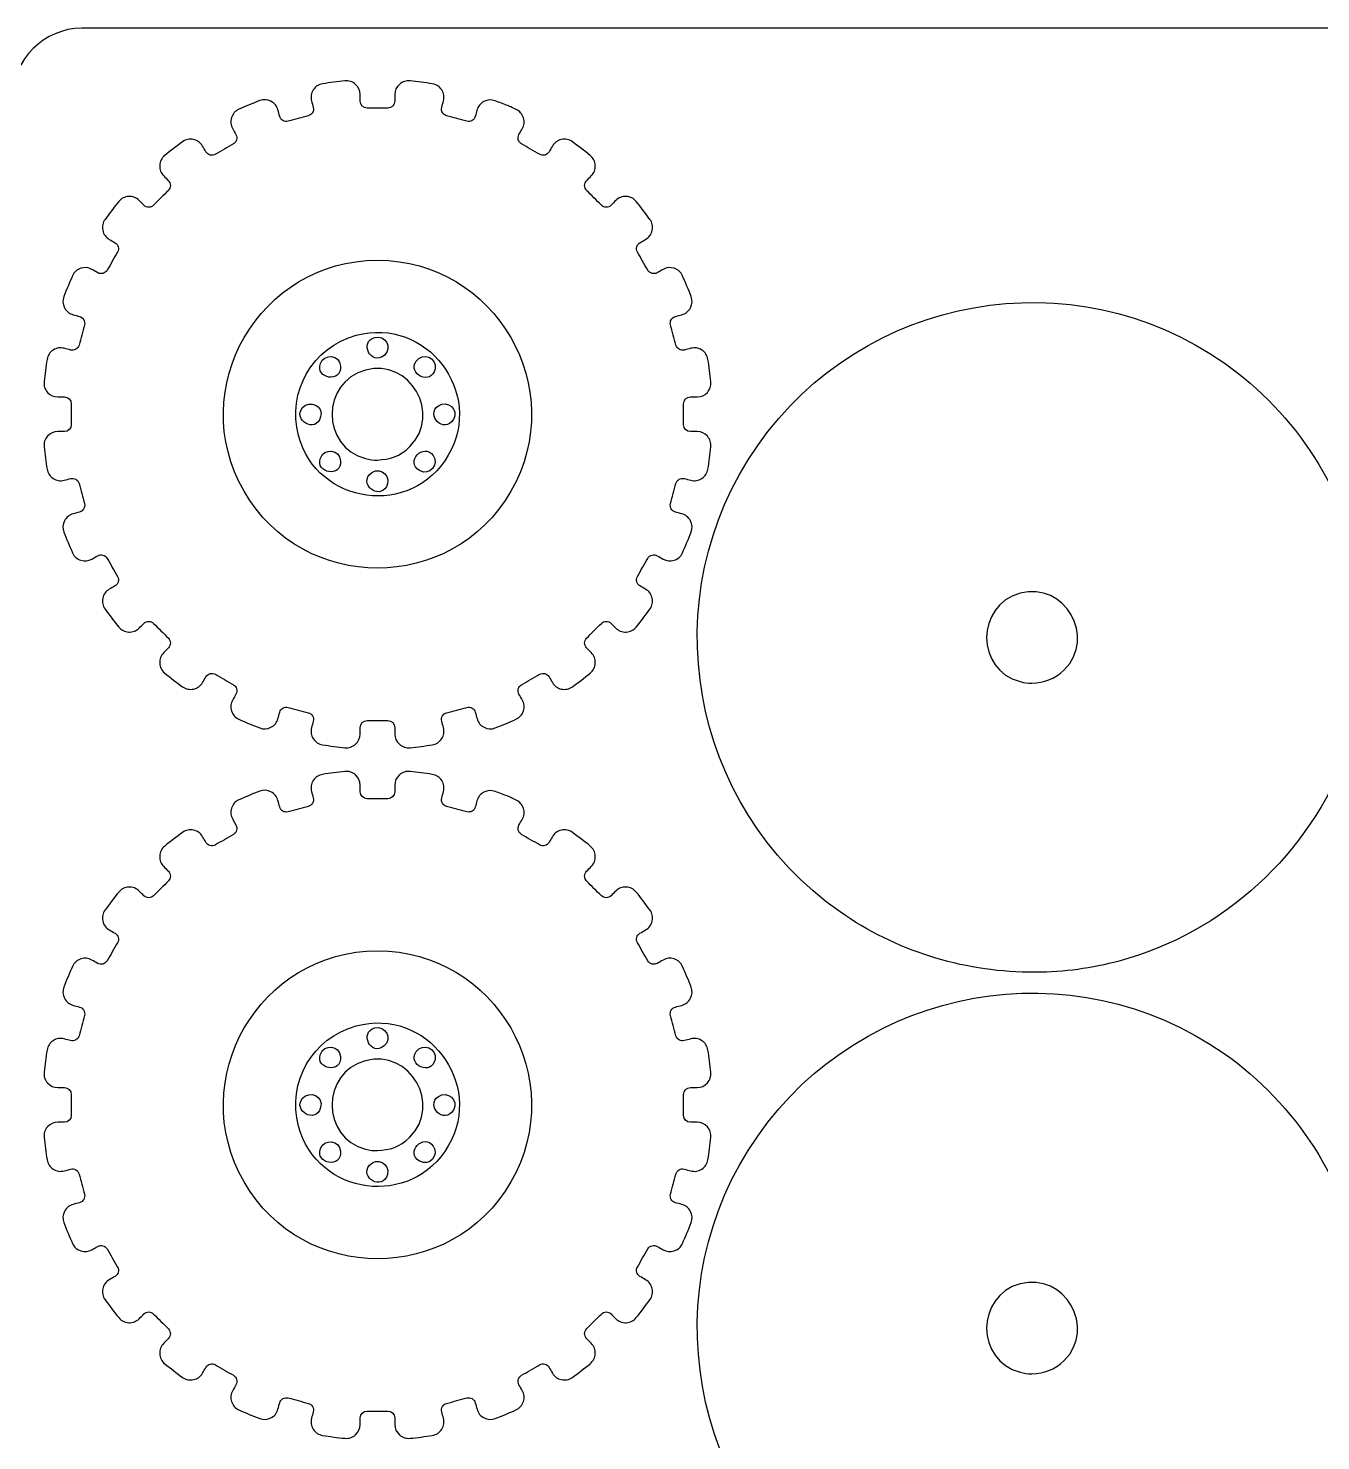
# Model space of a CAD drawing. Extents: x 363 to 933, y 152 to 732.
# Drawn here: x 743.9 to 837.4, y 629.7 to 732 of the extents above; entities that cross this region are included whole.
import ezdxf

# ---------------------------------------------------------------- set-up
doc = ezdxf.new("R2010")
doc.units = 0
doc.layers.get('0').update_dxf_attribs({"linetype": 'CONTINUOUS'})

msp = doc.modelspace()

# ---------------------------------------------------------------- linework, layer by layer
at = {"color": 5}
msp.add_line((927.73304, 732.00749), (747.73314, 732.00749), dxfattribs=at)
at = {"color": 3}
for p, q in [((768.73144, 681.88889), (769.28144, 681.88889)), ((768.73144, 631.88929), (769.28144, 631.88929))]:
    msp.add_line(p, q, dxfattribs=at)
at = {"color": 5}
msp.add_open_spline([(747.73314, 732.00749), (744.98304, 732.00749), (742.73304, 729.75749), (742.73304, 727.00749)], degree=3, dxfattribs=at)
at = {"color": 3}
for points in [[(766.78124, 728.19859), (766.24154, 728.14459), (765.70364, 728.07369), (765.16834, 727.98619)], [(767.55054, 727.94609), (767.33004, 728.14479), (767.07664, 728.22809), (766.78124, 728.19859)], [(771.49654, 728.19849), (771.20114, 728.22799), (770.94764, 728.14469), (770.72714, 727.94589)], [(773.10964, 727.98609), (772.57434, 728.07369), (772.03634, 728.14449), (771.49654, 728.19849)], [(764.49064, 727.54329), (764.32894, 727.29389), (764.28694, 727.03119), (764.36284, 726.74389)], [(765.16834, 727.98619), (764.87484, 727.93819), (764.65234, 727.79289), (764.49064, 727.54329)], [(767.88074, 727.20689), (767.87974, 727.50419), (767.77134, 727.74699), (767.55054, 727.94609)], [(767.88234, 726.72589), (767.88184, 726.88629), (767.88124, 727.04659), (767.88074, 727.20689)], [(770.39704, 727.20639), (770.39654, 727.04629), (770.39604, 726.88609), (770.39554, 726.72589)], [(770.72714, 727.94589), (770.50634, 727.74659), (770.39794, 727.50379), (770.39704, 727.20639)], [(773.78724, 727.54299), (773.62554, 727.79249), (773.40314, 727.93799), (773.10964, 727.98609)], [(773.91494, 726.74369), (773.99084, 727.03089), (773.94894, 727.29369), (773.78724, 727.54299)], [(759.11054, 726.14319), (758.83954, 726.02089), (758.66224, 725.82279), (758.57054, 725.53999)], [(760.61354, 726.76559), (760.10624, 726.57369), (759.60484, 726.36619), (759.11054, 726.14319)], [(761.42184, 726.72099), (761.15754, 726.85589), (760.89114, 726.87059), (760.61354, 726.76559)], [(761.93224, 726.09249), (761.85424, 726.37939), (761.68664, 726.58579), (761.42184, 726.72099)], [(762.05834, 725.62839), (762.01634, 725.78309), (761.97434, 725.93779), (761.93224, 726.09249)], [(764.48574, 726.27869), (764.55594, 726.01299), (764.39714, 725.73899), (764.13174, 725.66789)], [(764.36284, 726.74389), (764.40384, 726.58879), (764.44474, 726.43369), (764.48574, 726.27869)], [(768.38234, 726.22749), (768.10754, 726.22749), (767.88324, 726.45109), (767.88234, 726.72589)], [(769.89554, 726.22749), (769.39114, 726.22749), (768.88674, 726.22749), (768.38234, 726.22749)], [(770.39554, 726.72589), (770.39464, 726.45109), (770.17034, 726.22749), (769.89554, 726.22749)], [(774.14604, 725.66789), (773.88054, 725.73909), (773.72174, 726.01309), (773.79204, 726.27879)], [(773.79204, 726.27879), (773.83304, 726.43369), (773.87394, 726.58869), (773.91494, 726.74369)], [(776.84944, 726.70299), (776.58544, 726.56759), (776.41854, 726.36159), (776.34074, 726.07529)], [(777.65594, 726.74989), (777.37854, 726.85359), (777.11294, 726.83819), (776.84944, 726.70299)], [(778.58214, 726.40369), (778.27344, 726.51909), (777.96464, 726.63439), (777.65594, 726.74989)], [(778.65524, 726.37319), (778.63114, 726.38439), (778.60704, 726.39439), (778.58214, 726.40369)], [(779.17444, 726.13089), (779.00134, 726.21159), (778.82834, 726.29239), (778.65524, 726.37319)], [(779.70504, 725.52689), (779.61584, 725.80819), (779.44194, 726.00619), (779.17444, 726.13089)], [(758.57054, 725.53999), (758.47894, 725.25729), (758.50644, 724.99269), (758.65404, 724.73479)], [(762.67024, 725.27639), (762.40474, 725.20529), (762.13034, 725.36319), (762.05834, 725.62839)], [(764.13174, 725.66789), (763.64454, 725.53739), (763.15734, 725.40689), (762.67024, 725.27639)], [(775.60754, 725.27639), (775.12044, 725.40689), (774.63324, 725.53739), (774.14604, 725.66789)], [(776.21954, 725.62849), (776.14754, 725.36319), (775.87304, 725.20529), (775.60754, 725.27639)], [(776.34074, 726.07529), (776.30034, 725.92629), (776.25994, 725.77739), (776.21954, 725.62849)], [(779.61964, 724.72759), (779.76614, 724.98339), (779.79424, 725.24589), (779.70504, 725.52689)], [(758.65404, 724.73479), (758.73374, 724.59569), (758.81334, 724.45649), (758.89314, 724.31739)], [(758.89314, 724.31739), (759.02984, 724.07889), (758.94734, 723.77309), (758.70934, 723.63569)], [(779.56834, 723.63569), (779.33034, 723.77309), (779.24784, 724.07889), (779.38454, 724.31729)], [(779.38454, 724.31729), (779.46294, 724.45409), (779.54124, 724.59079), (779.61964, 724.72759)], [(755.02694, 723.78559), (754.58644, 723.46899), (754.15594, 723.13849), (753.73614, 722.79499)], [(755.81944, 723.95139), (755.52954, 724.01329), (755.26764, 723.95859), (755.02694, 723.78559)], [(756.47494, 723.47619), (756.32544, 723.73329), (756.11024, 723.88929), (755.81944, 723.95139)], [(756.71684, 723.06069), (756.63614, 723.19919), (756.55554, 723.33769), (756.47494, 723.47619)], [(757.39894, 722.87919), (757.16094, 722.74179), (756.85504, 722.82319), (756.71684, 723.06069)], [(758.70934, 723.63569), (758.27254, 723.38349), (757.83574, 723.13139), (757.39894, 722.87919)], [(780.87854, 722.87919), (780.44184, 723.13139), (780.00504, 723.38349), (779.56834, 723.63569)], [(781.56074, 723.06059), (781.42244, 722.82319), (781.11654, 722.74179), (780.87854, 722.87919)], [(781.80284, 723.47649), (781.72214, 723.33789), (781.64144, 723.19919), (781.56074, 723.06059)], [(782.45844, 723.95159), (782.16764, 723.88959), (781.95234, 723.73349), (781.80284, 723.47649)], [(783.25084, 723.78549), (783.01024, 723.95849), (782.74834, 724.01349), (782.45844, 723.95159)], [(784.54154, 722.79499), (784.12184, 723.13849), (783.69134, 723.46889), (783.25084, 723.78549)], [(753.37074, 722.07249), (753.35554, 721.77649), (753.45114, 721.52669), (753.65994, 721.31639)], [(753.73614, 722.79499), (753.50604, 722.60669), (753.38614, 722.36939), (753.37074, 722.07249)], [(784.90694, 722.07249), (784.89154, 722.36939), (784.77164, 722.60669), (784.54154, 722.79499)], [(784.61774, 721.31639), (784.82654, 721.52669), (784.92214, 721.77649), (784.90694, 722.07249)], [(753.65994, 721.31639), (753.77284, 721.20269), (753.88584, 721.08889), (753.99874, 720.97529)], [(784.27874, 720.97509), (784.39174, 721.08889), (784.50474, 721.20259), (784.61774, 721.31639)], [(753.99774, 720.26929), (753.64114, 719.91259), (753.28444, 719.55589), (752.92784, 719.19919)], [(753.99874, 720.97529), (754.19254, 720.78029), (754.19204, 720.46369), (753.99774, 720.26929)], [(784.27994, 720.26919), (784.08574, 720.46349), (784.08514, 720.78009), (784.27874, 720.97509)], [(785.34994, 719.19919), (784.99334, 719.55589), (784.63664, 719.91259), (784.27994, 720.26919)], [(750.40214, 719.46079), (750.05864, 719.04099), (749.72834, 718.61059), (749.41174, 718.17019)], [(751.12454, 719.82619), (750.82764, 719.81089), (750.59034, 719.69089), (750.40214, 719.46079)], [(751.88084, 719.53689), (751.67054, 719.74579), (751.42064, 719.84139), (751.12454, 719.82619)], [(752.22174, 719.19819), (752.10814, 719.31109), (751.99454, 719.42399), (751.88084, 719.53689)], [(752.92784, 719.19919), (752.73344, 719.00489), (752.41674, 719.00439), (752.22174, 719.19819)], [(786.05604, 719.19819), (785.86104, 719.00439), (785.54434, 719.00489), (785.34994, 719.19919)], [(786.39694, 719.53689), (786.28324, 719.42399), (786.16964, 719.31109), (786.05604, 719.19819)], [(787.15324, 719.82619), (786.85714, 719.84139), (786.60724, 719.74579), (786.39694, 719.53689)], [(787.87564, 719.46079), (787.68744, 719.69089), (787.45014, 719.81089), (787.15324, 719.82619)], [(788.86604, 718.17019), (788.54944, 718.61059), (788.21914, 719.04099), (787.87564, 719.46079)], [(749.41174, 718.17019), (749.23874, 717.92949), (749.18374, 717.66769), (749.24564, 717.37779)], [(789.03214, 717.37779), (789.09404, 717.66769), (789.03904, 717.92949), (788.86604, 718.17019)], [(749.24564, 717.37779), (749.30764, 717.08699), (749.46364, 716.87169), (749.72064, 716.72209)], [(788.55714, 716.72209), (788.81414, 716.87169), (788.97014, 717.08699), (789.03214, 717.37779)], [(749.72064, 716.72209), (749.85924, 716.64139), (749.99794, 716.56079), (750.13654, 716.48009)], [(750.13654, 716.48009), (750.37394, 716.34179), (750.45534, 716.03589), (750.31794, 715.79799)], [(787.95984, 715.79799), (787.82244, 716.03589), (787.90384, 716.34179), (788.14124, 716.48009)], [(788.14124, 716.48009), (788.27984, 716.56079), (788.41854, 716.64139), (788.55714, 716.72209)], [(750.31794, 715.79799), (750.06574, 715.36119), (749.81354, 714.92449), (749.56134, 714.48769)], [(788.71644, 714.48769), (788.46424, 714.92449), (788.21204, 715.36119), (787.95984, 715.79799)], [(796.66834, 701.80449), (804.34314, 712.77039), (819.49754, 715.43949), (830.44584, 707.77699)], [(747.05394, 714.08629), (746.83104, 713.59199), (746.62334, 713.09079), (746.43154, 712.58359)], [(747.65714, 714.62649), (747.37424, 714.53479), (747.17614, 714.35739), (747.05394, 714.08629)], [(748.46254, 714.54279), (748.20464, 714.69059), (747.93984, 714.71809), (747.65714, 714.62649)], [(748.87974, 714.30389), (748.74074, 714.38359), (748.60154, 714.46319), (748.46254, 714.54279)], [(749.56134, 714.48769), (749.42394, 714.24969), (749.11824, 714.16719), (748.87974, 714.30389)], [(789.39804, 714.30389), (789.15954, 714.16719), (788.85384, 714.24969), (788.71644, 714.48769)], [(789.81524, 714.54279), (789.67624, 714.46319), (789.53704, 714.38359), (789.39804, 714.30389)], [(790.62064, 714.62649), (790.33794, 714.71809), (790.07314, 714.69059), (789.81524, 714.54279)], [(791.22384, 714.08629), (791.10154, 714.35739), (790.90354, 714.53479), (790.62064, 714.62649)], [(791.84634, 712.58339), (791.65454, 713.09069), (791.44684, 713.59199), (791.22384, 714.08629)], [(746.43154, 712.58359), (746.32654, 712.30589), (746.34124, 712.03949), (746.47624, 711.77509)], [(746.47624, 711.77509), (746.61144, 711.51019), (746.81784, 711.34259), (747.10494, 711.26469)], [(791.17284, 711.26469), (791.45974, 711.34259), (791.66634, 711.51009), (791.80154, 711.77489)], [(791.80154, 711.77489), (791.93654, 712.03929), (791.95134, 712.30569), (791.84634, 712.58339)], [(747.10494, 711.26469), (747.25944, 711.22279), (747.41394, 711.18079), (747.56854, 711.13889)], [(747.56854, 711.13889), (747.83384, 711.06699), (747.99184, 710.79239), (747.92074, 710.52689)], [(790.35704, 710.52689), (790.28594, 710.79239), (790.44394, 711.06699), (790.70924, 711.13889)], [(790.70924, 711.13889), (790.86384, 711.18079), (791.01834, 711.22279), (791.17284, 711.26469)], [(747.92074, 710.52689), (747.79024, 710.03969), (747.65964, 709.55249), (747.52914, 709.06529)], [(790.74864, 709.06529), (790.61814, 709.55249), (790.48754, 710.03969), (790.35704, 710.52689)], [(745.65394, 708.70639), (745.40444, 708.54469), (745.25894, 708.32219), (745.21104, 708.02879)], [(746.45344, 708.83419), (746.16614, 708.91019), (745.90334, 708.86809), (745.65394, 708.70639)], [(746.91824, 708.71129), (746.76334, 708.75229), (746.60844, 708.79319), (746.45344, 708.83419)], [(747.52914, 709.06529), (747.45804, 708.79979), (747.18394, 708.64099), (746.91824, 708.71129)], [(791.35954, 708.71129), (791.09384, 708.64099), (790.81974, 708.79979), (790.74864, 709.06529)], [(791.82444, 708.83419), (791.66944, 708.79319), (791.51444, 708.75229), (791.35954, 708.71129)], [(792.62394, 708.70639), (792.37454, 708.86809), (792.11174, 708.91009), (791.82444, 708.83419)], [(793.06684, 708.02869), (793.01884, 708.32219), (792.87354, 708.54469), (792.62394, 708.70639)], [(745.21104, 708.02879), (745.12354, 707.49349), (745.05264, 706.95549), (744.99864, 706.41579)], [(793.27924, 706.41579), (793.22524, 706.95549), (793.15434, 707.49339), (793.06684, 708.02869)], [(830.44584, 707.77699), (835.65174, 704.13349), (839.32694, 698.39589), (840.43404, 692.13659)], [(744.99864, 706.41579), (744.96914, 706.12039), (745.05244, 705.86689), (745.25124, 705.64639)], [(745.25124, 705.64639), (745.45054, 705.42559), (745.69334, 705.31719), (745.99074, 705.31629)], [(792.28714, 705.31629), (792.58454, 705.31719), (792.82734, 705.42559), (793.02664, 705.64639)], [(793.02664, 705.64639), (793.22544, 705.86689), (793.30874, 706.12039), (793.27924, 706.41579)], [(745.99074, 705.31629), (746.15084, 705.31579), (746.31104, 705.31529), (746.47124, 705.31479)], [(746.47124, 705.31479), (746.74604, 705.31389), (746.96964, 705.08959), (746.96964, 704.81479)], [(746.96964, 704.81479), (746.96964, 704.31039), (746.96964, 703.80609), (746.96964, 703.30169)], [(791.30824, 704.81469), (791.30824, 705.08939), (791.53164, 705.31369), (791.80634, 705.31469)], [(791.30824, 703.30169), (791.30824, 703.80599), (791.30824, 704.31039), (791.30824, 704.81469)], [(791.80634, 705.31469), (791.96664, 705.31529), (792.12694, 705.31579), (792.28714, 705.31629)], [(745.99034, 702.80009), (745.69294, 702.79909), (745.45024, 702.69059), (745.25114, 702.46979)], [(746.47124, 702.80169), (746.31094, 702.80119), (746.15064, 702.80059), (745.99034, 702.80009)], [(746.96964, 703.30169), (746.96964, 703.02689), (746.74604, 702.80259), (746.47124, 702.80169)], [(791.80664, 702.80169), (791.53184, 702.80259), (791.30824, 703.02689), (791.30824, 703.30169)], [(792.28754, 702.80009), (792.12724, 702.80059), (791.96694, 702.80119), (791.80664, 702.80169)], [(793.02674, 702.46979), (792.82764, 702.69059), (792.58494, 702.79909), (792.28754, 702.80009)], [(745.25114, 702.46979), (745.05234, 702.24939), (744.96914, 701.99599), (744.99864, 701.70059)], [(744.99864, 701.70059), (745.05264, 701.16089), (745.12354, 700.62289), (745.21104, 700.08749)], [(802.64084, 668.02689), (791.67494, 675.70189), (789.00574, 690.85609), (796.66834, 701.80449)], [(793.27924, 701.70059), (793.30874, 701.99599), (793.22554, 702.24939), (793.02674, 702.46979)], [(793.06684, 700.08759), (793.15434, 700.62289), (793.22524, 701.16089), (793.27924, 701.70059)], [(745.21104, 700.08749), (745.25894, 699.79409), (745.40444, 699.57159), (745.65394, 699.40989)], [(792.62394, 699.40979), (792.87344, 699.57159), (793.01894, 699.79409), (793.06684, 700.08759)], [(745.65394, 699.40989), (745.90334, 699.24819), (746.16614, 699.20609), (746.45344, 699.28209)], [(746.45344, 699.28209), (746.60834, 699.32299), (746.76334, 699.36399), (746.91824, 699.40499)], [(746.91824, 699.40499), (747.18394, 699.47529), (747.45794, 699.31649), (747.52914, 699.05099)], [(747.52914, 699.05099), (747.65964, 698.56389), (747.79024, 698.07669), (747.92074, 697.58959)], [(790.35704, 697.58959), (790.48754, 698.07669), (790.61814, 698.56379), (790.74864, 699.05099)], [(790.74864, 699.05099), (790.81984, 699.31649), (791.09384, 699.47529), (791.35954, 699.40499)], [(791.35954, 699.40499), (791.51444, 699.36399), (791.66944, 699.32309), (791.82444, 699.28209)], [(791.82444, 699.28209), (792.11174, 699.20619), (792.37454, 699.24819), (792.62394, 699.40979)], [(747.92074, 697.58959), (747.99184, 697.32409), (747.83394, 697.04959), (747.56864, 696.97759)], [(790.70914, 696.97759), (790.44384, 697.04959), (790.28594, 697.32409), (790.35704, 697.58959)], [(747.10454, 696.85159), (746.81764, 696.77359), (746.61124, 696.60599), (746.47604, 696.34119)], [(747.56864, 696.97759), (747.41394, 696.93569), (747.25924, 696.89369), (747.10454, 696.85159)], [(791.17334, 696.85159), (791.01864, 696.89359), (790.86384, 696.93569), (790.70914, 696.97759)], [(791.80174, 696.34139), (791.66654, 696.60609), (791.46014, 696.77369), (791.17334, 696.85159)], [(746.47604, 696.34119), (746.34114, 696.07689), (746.32644, 695.81049), (746.43144, 695.53289)], [(746.43144, 695.53289), (746.62334, 695.02559), (746.83084, 694.52419), (747.05394, 694.02989)], [(791.22384, 694.02989), (791.44694, 694.52429), (791.65464, 695.02559), (791.84644, 695.53299)], [(791.84644, 695.53299), (791.95144, 695.81069), (791.93664, 696.07699), (791.80174, 696.34139)], [(747.05394, 694.02989), (747.17634, 693.75879), (747.37434, 693.58149), (747.65734, 693.48989)], [(747.65734, 693.48989), (747.94004, 693.39829), (748.20484, 693.42589), (748.46274, 693.57369)], [(748.46274, 693.57369), (748.60174, 693.65329), (748.74084, 693.73299), (748.87984, 693.81259)], [(748.87984, 693.81259), (749.11834, 693.94909), (749.42394, 693.86669), (749.56134, 693.62879)], [(749.56134, 693.62879), (749.81354, 693.19199), (750.06574, 692.75519), (750.31794, 692.31839)], [(787.95984, 692.31839), (788.21204, 692.75519), (788.46424, 693.19189), (788.71644, 693.62869)], [(788.71644, 693.62869), (788.85384, 693.86669), (789.15944, 693.94909), (789.39794, 693.81259)], [(789.39794, 693.81259), (789.53694, 693.73299), (789.67604, 693.65329), (789.81504, 693.57369)], [(789.81504, 693.57369), (790.07294, 693.42589), (790.33774, 693.39829), (790.62044, 693.48989)], [(790.62044, 693.48989), (790.90334, 693.58149), (791.10144, 693.75879), (791.22384, 694.02989)], [(749.72084, 691.39439), (749.46374, 691.24499), (749.30774, 691.02959), (749.24564, 690.73879)], [(750.13644, 691.63629), (749.99794, 691.55559), (749.85944, 691.47499), (749.72084, 691.39439)], [(750.31794, 692.31839), (750.45534, 692.08039), (750.37394, 691.77449), (750.13644, 691.63629)], [(788.14134, 691.63629), (787.90384, 691.77449), (787.82244, 692.08039), (787.95984, 692.31839)], [(788.55694, 691.39439), (788.41834, 691.47499), (788.27984, 691.55559), (788.14134, 691.63629)], [(789.03214, 690.73879), (788.97004, 691.02959), (788.81404, 691.24499), (788.55694, 691.39439)], [(749.24564, 690.73879), (749.18374, 690.44889), (749.23854, 690.18689), (749.41164, 689.94619)], [(788.86614, 689.94619), (789.03924, 690.18689), (789.09404, 690.44889), (789.03214, 690.73879)], [(749.41164, 689.94619), (749.72834, 689.50579), (750.05874, 689.07529), (750.40214, 688.65549)], [(787.87564, 688.65549), (788.21904, 689.07529), (788.54944, 689.50579), (788.86614, 689.94619)], [(750.40214, 688.65549), (750.59034, 688.42539), (750.82764, 688.30539), (751.12454, 688.29009)], [(751.12454, 688.29009), (751.42064, 688.27489), (751.67054, 688.37049), (751.88084, 688.57939)], [(751.88084, 688.57939), (751.99444, 688.69229), (752.10814, 688.80509), (752.22164, 688.91799)], [(752.22164, 688.91799), (752.41654, 689.11189), (752.73334, 689.11149), (752.92774, 688.91709)], [(752.92774, 688.91709), (753.28444, 688.56049), (753.64104, 688.20379), (753.99774, 687.84719)], [(784.28004, 687.84719), (784.63674, 688.20379), (784.99334, 688.56039), (785.34994, 688.91709)], [(785.34994, 688.91709), (785.54434, 689.11149), (785.86124, 689.11189), (786.05614, 688.91799)], [(786.05614, 688.91799), (786.16964, 688.80509), (786.28334, 688.69229), (786.39694, 688.57939)], [(786.39694, 688.57939), (786.60724, 688.37049), (786.85714, 688.27489), (787.15324, 688.29009)], [(787.15324, 688.29009), (787.45014, 688.30539), (787.68744, 688.42539), (787.87564, 688.65549)], [(753.99774, 687.84719), (754.19194, 687.65289), (754.19254, 687.33629), (753.99894, 687.14129)], [(784.27874, 687.14129), (784.08514, 687.33629), (784.08574, 687.65289), (784.28004, 687.84719)], [(753.65994, 686.79999), (753.45114, 686.58969), (753.35554, 686.33989), (753.37074, 686.04389)], [(753.99894, 687.14129), (753.88594, 687.02749), (753.77294, 686.91379), (753.65994, 686.79999)], [(784.61774, 686.79999), (784.50474, 686.91369), (784.39174, 687.02749), (784.27874, 687.14129)], [(784.90694, 686.04369), (784.92214, 686.33969), (784.82664, 686.58959), (784.61774, 686.79999)], [(753.37074, 686.04389), (753.38614, 685.74699), (753.50604, 685.50969), (753.73614, 685.32139)], [(753.73614, 685.32139), (754.15584, 684.97789), (754.58634, 684.64769), (755.02674, 684.33109)], [(756.71684, 685.05579), (756.85504, 685.29329), (757.16094, 685.37469), (757.39894, 685.23729)], [(757.39894, 685.23729), (757.83574, 684.98509), (758.27254, 684.73289), (758.70934, 684.48069)], [(779.56834, 684.48069), (780.00514, 684.73289), (780.44184, 684.98509), (780.87854, 685.23729)], [(780.87854, 685.23729), (781.11654, 685.37469), (781.42254, 685.29329), (781.56074, 685.05579)], [(783.25074, 684.33099), (783.69114, 684.64759), (784.12154, 684.97789), (784.54134, 685.32119)], [(784.54134, 685.32119), (784.77154, 685.50949), (784.89154, 685.74669), (784.90694, 686.04369)], [(755.02674, 684.33109), (755.26744, 684.15799), (755.52934, 684.10299), (755.81924, 684.16489)], [(755.81924, 684.16489), (756.11014, 684.22699), (756.32544, 684.38309), (756.47494, 684.64019)], [(756.47494, 684.64019), (756.55554, 684.77869), (756.63614, 684.91729), (756.71684, 685.05579)], [(758.70934, 684.48069), (758.94734, 684.34329), (759.02974, 684.03769), (758.89324, 683.79919)], [(779.38454, 683.79909), (779.24784, 684.03759), (779.33034, 684.34329), (779.56834, 684.48069)], [(781.56074, 685.05579), (781.64144, 684.91729), (781.72204, 684.77869), (781.80264, 684.64019)], [(781.80264, 684.64019), (781.95214, 684.38309), (782.16744, 684.22709), (782.45824, 684.16499)], [(782.45824, 684.16499), (782.74814, 684.10309), (783.01004, 684.15789), (783.25074, 684.33099)], [(758.65434, 683.38209), (758.50654, 683.12419), (758.47894, 682.85939), (758.57054, 682.57669)], [(758.89324, 683.79919), (758.81364, 683.66019), (758.73394, 683.52109), (758.65434, 683.38209)], [(779.62364, 683.38169), (779.54394, 683.52089), (779.46424, 683.65999), (779.38454, 683.79909)], [(779.70734, 682.57649), (779.79894, 682.85919), (779.77134, 683.12389), (779.62364, 683.38169)], [(758.57054, 682.57669), (758.66214, 682.29379), (758.83944, 682.09569), (759.11054, 681.97329)], [(761.93224, 682.02379), (761.97424, 682.17849), (762.01634, 682.33329), (762.05824, 682.48799)], [(762.05824, 682.48799), (762.13024, 682.75329), (762.40474, 682.91119), (762.67024, 682.84009)], [(762.67024, 682.84009), (763.15744, 682.70959), (763.64454, 682.57899), (764.13174, 682.44849)], [(764.13174, 682.44849), (764.39714, 682.37739), (764.55594, 682.10339), (764.48574, 681.83769)], [(773.79204, 681.83769), (773.72184, 682.10339), (773.88064, 682.37739), (774.14604, 682.44849)], [(774.14604, 682.44849), (774.63324, 682.57899), (775.12044, 682.70959), (775.60754, 682.84009)], [(775.60754, 682.84009), (775.87294, 682.91119), (776.14744, 682.75329), (776.21944, 682.48819)], [(776.21944, 682.48819), (776.26144, 682.33349), (776.30344, 682.17879), (776.34534, 682.02419)], [(779.16724, 681.97319), (779.43834, 682.09559), (779.61564, 682.29369), (779.70734, 682.57649)], [(759.11054, 681.97329), (759.60494, 681.75019), (760.10624, 681.54249), (760.61364, 681.35069)], [(760.61364, 681.35069), (760.89134, 681.24569), (761.15764, 681.26049), (761.42204, 681.39539)], [(761.42204, 681.39539), (761.68674, 681.53059), (761.85434, 681.73699), (761.93224, 682.02379)], [(764.36284, 681.37249), (764.28694, 681.08519), (764.32894, 680.82249), (764.49064, 680.57309)], [(764.48574, 681.83769), (764.44474, 681.68269), (764.40384, 681.52759), (764.36284, 681.37249)], [(767.88074, 680.90949), (767.88124, 681.06979), (767.88184, 681.23009), (767.88234, 681.39049)], [(767.88234, 681.39049), (767.88324, 681.66529), (768.10754, 681.88889), (768.38234, 681.88889)], [(768.38234, 681.88889), (768.49874, 681.88889), (768.61504, 681.88889), (768.73144, 681.88889)], [(769.28144, 681.88889), (769.48614, 681.88889), (769.69074, 681.88889), (769.89544, 681.88889)], [(769.89544, 681.88889), (770.17014, 681.88889), (770.39444, 681.66549), (770.39544, 681.39079)], [(770.39544, 681.39079), (770.39604, 681.23049), (770.39654, 681.07019), (770.39704, 680.90989)], [(773.78714, 680.57309), (773.94884, 680.82249), (773.99084, 681.08519), (773.91494, 681.37249)], [(773.91494, 681.37249), (773.87394, 681.52759), (773.83304, 681.68269), (773.79204, 681.83769)], [(776.34534, 682.02419), (776.42324, 681.73719), (776.59084, 681.53059), (776.85574, 681.39539)], [(776.85574, 681.39539), (777.12014, 681.26039), (777.38664, 681.24559), (777.66424, 681.35069)], [(777.66424, 681.35069), (778.17154, 681.54249), (778.67294, 681.75009), (779.16724, 681.97319)], [(764.49064, 680.57309), (764.65234, 680.32349), (764.87484, 680.17819), (765.16834, 680.13019)], [(765.16834, 680.13019), (765.70364, 680.04269), (766.24154, 679.97179), (766.78124, 679.91779)], [(766.78124, 679.91779), (767.07664, 679.88829), (767.33004, 679.97159), (767.55054, 680.17029)], [(767.55054, 680.17029), (767.77134, 680.36939), (767.87974, 680.61219), (767.88074, 680.90949)], [(770.39704, 680.90989), (770.39794, 680.61249), (770.50634, 680.36969), (770.72714, 680.17039)], [(770.72714, 680.17039), (770.94764, 679.97159), (771.20114, 679.88829), (771.49654, 679.91779)], [(771.49654, 679.91779), (772.03624, 679.97179), (772.57414, 680.04269), (773.10944, 680.13019)], [(773.10944, 680.13019), (773.40294, 680.17819), (773.62544, 680.32349), (773.78714, 680.57309)], [(839.33264, 679.59379), (836.64734, 672.23639), (830.40234, 666.50119), (822.83614, 664.46889)], [(766.78124, 678.19899), (766.24154, 678.14499), (765.70364, 678.07409), (765.16834, 677.98659)], [(767.55054, 677.94649), (767.33004, 678.14519), (767.07664, 678.22849), (766.78124, 678.19899)], [(771.49654, 678.19889), (771.20114, 678.22839), (770.94764, 678.14509), (770.72714, 677.94629)], [(773.10964, 677.98649), (772.57434, 678.07409), (772.03634, 678.14489), (771.49654, 678.19889)], [(764.49064, 677.54369), (764.32894, 677.29429), (764.28694, 677.03159), (764.36284, 676.74429)], [(765.16834, 677.98659), (764.87484, 677.93859), (764.65234, 677.79329), (764.49064, 677.54369)], [(767.88074, 677.20729), (767.87974, 677.50459), (767.77134, 677.74739), (767.55054, 677.94649)], [(767.88234, 676.72629), (767.88184, 676.88669), (767.88124, 677.04699), (767.88074, 677.20729)], [(770.39704, 677.20679), (770.39654, 677.04669), (770.39604, 676.88649), (770.39554, 676.72629)], [(770.72714, 677.94629), (770.50634, 677.74699), (770.39794, 677.50419), (770.39704, 677.20679)], [(773.78724, 677.54339), (773.62554, 677.79289), (773.40314, 677.93839), (773.10964, 677.98649)], [(773.91494, 676.74409), (773.99084, 677.03129), (773.94894, 677.29409), (773.78724, 677.54339)], [(759.11054, 676.14359), (758.83954, 676.02129), (758.66224, 675.82319), (758.57054, 675.54039)], [(760.61354, 676.76599), (760.10624, 676.57409), (759.60484, 676.36659), (759.11054, 676.14359)], [(761.42184, 676.72139), (761.15754, 676.85629), (760.89114, 676.87099), (760.61354, 676.76599)], [(761.93224, 676.09289), (761.85424, 676.37979), (761.68664, 676.58619), (761.42184, 676.72139)], [(762.05834, 675.62879), (762.01634, 675.78349), (761.97434, 675.93819), (761.93224, 676.09289)], [(764.48574, 676.27909), (764.55594, 676.01339), (764.39714, 675.73939), (764.13174, 675.66829)], [(764.36284, 676.74429), (764.40384, 676.58919), (764.44474, 676.43409), (764.48574, 676.27909)], [(768.38234, 676.22789), (768.10754, 676.22789), (767.88324, 676.45149), (767.88234, 676.72629)], [(769.89554, 676.22789), (769.39114, 676.22789), (768.88674, 676.22789), (768.38234, 676.22789)], [(770.39554, 676.72629), (770.39464, 676.45149), (770.17034, 676.22789), (769.89554, 676.22789)], [(774.14604, 675.66829), (773.88054, 675.73949), (773.72174, 676.01349), (773.79204, 676.27919)], [(773.79204, 676.27919), (773.83304, 676.43409), (773.87394, 676.58909), (773.91494, 676.74409)], [(776.34074, 676.07569), (776.30034, 675.92669), (776.25994, 675.77779), (776.21954, 675.62889)], [(776.84944, 676.70339), (776.58544, 676.56799), (776.41854, 676.36199), (776.34074, 676.07569)], [(777.65594, 676.75029), (777.37854, 676.85399), (777.11294, 676.83859), (776.84944, 676.70339)], [(778.58214, 676.40409), (778.27344, 676.51949), (777.96464, 676.63479), (777.65594, 676.75029)], [(778.65524, 676.37359), (778.63114, 676.38479), (778.60704, 676.39479), (778.58214, 676.40409)], [(779.17444, 676.13129), (779.00134, 676.21199), (778.82834, 676.29279), (778.65524, 676.37359)], [(779.70504, 675.52729), (779.61584, 675.80859), (779.44194, 676.00659), (779.17444, 676.13129)], [(758.57054, 675.54039), (758.47894, 675.25769), (758.50644, 674.99309), (758.65404, 674.73519)], [(762.67024, 675.27679), (762.40474, 675.20569), (762.13034, 675.36359), (762.05834, 675.62879)], [(764.13174, 675.66829), (763.64454, 675.53779), (763.15734, 675.40729), (762.67024, 675.27679)], [(775.60754, 675.27679), (775.12044, 675.40729), (774.63324, 675.53779), (774.14604, 675.66829)], [(776.21954, 675.62889), (776.14754, 675.36359), (775.87304, 675.20569), (775.60754, 675.27679)], [(779.61964, 674.72799), (779.76614, 674.98379), (779.79424, 675.24629), (779.70504, 675.52729)], [(755.81944, 673.95179), (755.52954, 674.01369), (755.26764, 673.95899), (755.02694, 673.78599)], [(756.47494, 673.47659), (756.32544, 673.73369), (756.11024, 673.88969), (755.81944, 673.95179)], [(758.65404, 674.73519), (758.73374, 674.59609), (758.81334, 674.45689), (758.89314, 674.31779)], [(758.89314, 674.31779), (759.02984, 674.07929), (758.94734, 673.77349), (758.70934, 673.63609)], [(779.56834, 673.63609), (779.33034, 673.77349), (779.24784, 674.07929), (779.38454, 674.31769)], [(779.38454, 674.31769), (779.46294, 674.45449), (779.54124, 674.59119), (779.61964, 674.72799)], [(782.45844, 673.95199), (782.16764, 673.88999), (781.95234, 673.73389), (781.80284, 673.47689)], [(783.25084, 673.78589), (783.01024, 673.95889), (782.74834, 674.01389), (782.45844, 673.95199)], [(755.02694, 673.78599), (754.58644, 673.46939), (754.15594, 673.13889), (753.73614, 672.79539)], [(756.71684, 673.06109), (756.63614, 673.19959), (756.55554, 673.33809), (756.47494, 673.47659)], [(757.39894, 672.87959), (757.16094, 672.74219), (756.85504, 672.82359), (756.71684, 673.06109)], [(758.70934, 673.63609), (758.27254, 673.38389), (757.83574, 673.13179), (757.39894, 672.87959)], [(780.87854, 672.87959), (780.44184, 673.13179), (780.00504, 673.38389), (779.56834, 673.63609)], [(781.56074, 673.06099), (781.42244, 672.82359), (781.11654, 672.74219), (780.87854, 672.87959)], [(781.80284, 673.47689), (781.72214, 673.33829), (781.64144, 673.19959), (781.56074, 673.06099)], [(784.54154, 672.79539), (784.12184, 673.13889), (783.69134, 673.46929), (783.25084, 673.78589)], [(753.37074, 672.07289), (753.35554, 671.77689), (753.45114, 671.52709), (753.65994, 671.31679)], [(753.73614, 672.79539), (753.50604, 672.60709), (753.38614, 672.36979), (753.37074, 672.07289)], [(784.90694, 672.07289), (784.89154, 672.36979), (784.77164, 672.60709), (784.54154, 672.79539)], [(784.61774, 671.31679), (784.82654, 671.52709), (784.92214, 671.77689), (784.90694, 672.07289)], [(753.65994, 671.31679), (753.77284, 671.20309), (753.88584, 671.08929), (753.99874, 670.97569)], [(753.99874, 670.97569), (754.19254, 670.78069), (754.19204, 670.46409), (753.99774, 670.26969)], [(784.27994, 670.26959), (784.08574, 670.46389), (784.08514, 670.78049), (784.27874, 670.97549)], [(784.27874, 670.97549), (784.39174, 671.08929), (784.50474, 671.20299), (784.61774, 671.31679)], [(753.99774, 670.26969), (753.64114, 669.91299), (753.28444, 669.55629), (752.92784, 669.19959)], [(785.34994, 669.19959), (784.99334, 669.55629), (784.63664, 669.91299), (784.27994, 670.26959)], [(750.40214, 669.46119), (750.05864, 669.04139), (749.72834, 668.61099), (749.41174, 668.17059)], [(751.12454, 669.82659), (750.82764, 669.81129), (750.59034, 669.69129), (750.40214, 669.46119)], [(751.88084, 669.53729), (751.67054, 669.74619), (751.42064, 669.84179), (751.12454, 669.82659)], [(752.22174, 669.19859), (752.10814, 669.31149), (751.99454, 669.42439), (751.88084, 669.53729)], [(752.92784, 669.19959), (752.73344, 669.00529), (752.41674, 669.00479), (752.22174, 669.19859)], [(786.05604, 669.19859), (785.86104, 669.00479), (785.54434, 669.00529), (785.34994, 669.19959)], [(786.39694, 669.53729), (786.28324, 669.42439), (786.16964, 669.31149), (786.05604, 669.19859)], [(787.15324, 669.82659), (786.85714, 669.84179), (786.60724, 669.74619), (786.39694, 669.53729)], [(787.87564, 669.46119), (787.68744, 669.69129), (787.45014, 669.81129), (787.15324, 669.82659)], [(788.86604, 668.17059), (788.54944, 668.61099), (788.21914, 669.04139), (787.87564, 669.46119)], [(749.41174, 668.17059), (749.23874, 667.92989), (749.18374, 667.66809), (749.24564, 667.37819)], [(789.03214, 667.37819), (789.09404, 667.66809), (789.03904, 667.92989), (788.86604, 668.17059)], [(816.26734, 663.65859), (811.43244, 663.72969), (806.63374, 665.23239), (802.64084, 668.02689)], [(749.24564, 667.37819), (749.30764, 667.08739), (749.46364, 666.87209), (749.72064, 666.72249)], [(788.55714, 666.72249), (788.81414, 666.87209), (788.97014, 667.08739), (789.03214, 667.37819)], [(750.31794, 665.79839), (750.06574, 665.36159), (749.81354, 664.92489), (749.56134, 664.48809)], [(749.72064, 666.72249), (749.85924, 666.64179), (749.99794, 666.56119), (750.13654, 666.48049)], [(750.13654, 666.48049), (750.37394, 666.34219), (750.45534, 666.03629), (750.31794, 665.79839)], [(787.95984, 665.79839), (787.82244, 666.03629), (787.90384, 666.34219), (788.14124, 666.48049)], [(788.71644, 664.48809), (788.46424, 664.92489), (788.21204, 665.36159), (787.95984, 665.79839)], [(788.14124, 666.48049), (788.27984, 666.56119), (788.41854, 666.64179), (788.55714, 666.72249)], [(796.66834, 651.80489), (804.34314, 662.77079), (819.49754, 665.43989), (830.44584, 657.77739)], [(747.05394, 664.08669), (746.83104, 663.59239), (746.62334, 663.09119), (746.43154, 662.58399)], [(747.65714, 664.62689), (747.37424, 664.53519), (747.17614, 664.35779), (747.05394, 664.08669)], [(748.46254, 664.54319), (748.20464, 664.69099), (747.93984, 664.71849), (747.65714, 664.62689)], [(748.87974, 664.30429), (748.74074, 664.38399), (748.60154, 664.46359), (748.46254, 664.54319)], [(749.56134, 664.48809), (749.42394, 664.25009), (749.11824, 664.16759), (748.87974, 664.30429)], [(789.39804, 664.30429), (789.15954, 664.16759), (788.85384, 664.25009), (788.71644, 664.48809)], [(789.81524, 664.54319), (789.67624, 664.46359), (789.53704, 664.38399), (789.39804, 664.30429)], [(790.62064, 664.62689), (790.33794, 664.71849), (790.07314, 664.69099), (789.81524, 664.54319)], [(791.22384, 664.08669), (791.10154, 664.35779), (790.90354, 664.53519), (790.62064, 664.62689)], [(791.84634, 662.58379), (791.65454, 663.09109), (791.44684, 663.59239), (791.22384, 664.08669)], [(822.83614, 664.46889), (820.86624, 663.93979), (818.84104, 663.67239), (816.81734, 663.65669)], [(816.47364, 663.65639), (816.40494, 663.65689), (816.33614, 663.65759), (816.26734, 663.65859)], [(816.81734, 663.65669), (816.70264, 663.65579), (816.58804, 663.65569), (816.47364, 663.65639)], [(746.43154, 662.58399), (746.32654, 662.30629), (746.34124, 662.03989), (746.47624, 661.77549)], [(746.47624, 661.77549), (746.61144, 661.51059), (746.81784, 661.34299), (747.10494, 661.26509)], [(791.17284, 661.26509), (791.45974, 661.34299), (791.66634, 661.51049), (791.80154, 661.77529)], [(791.80154, 661.77529), (791.93654, 662.03969), (791.95134, 662.30609), (791.84634, 662.58379)], [(747.10494, 661.26509), (747.25944, 661.22319), (747.41394, 661.18119), (747.56854, 661.13929)], [(747.56854, 661.13929), (747.83384, 661.06739), (747.99184, 660.79279), (747.92074, 660.52729)], [(790.35704, 660.52729), (790.28594, 660.79279), (790.44394, 661.06739), (790.70924, 661.13929)], [(790.70924, 661.13929), (790.86384, 661.18119), (791.01834, 661.22319), (791.17284, 661.26509)], [(747.92074, 660.52729), (747.79024, 660.04009), (747.65964, 659.55289), (747.52914, 659.06569)], [(790.74864, 659.06569), (790.61814, 659.55289), (790.48754, 660.04009), (790.35704, 660.52729)], [(745.65394, 658.70679), (745.40444, 658.54509), (745.25894, 658.32259), (745.21104, 658.02919)], [(746.45344, 658.83459), (746.16614, 658.91059), (745.90334, 658.86849), (745.65394, 658.70679)], [(746.91824, 658.71169), (746.76334, 658.75269), (746.60844, 658.79359), (746.45344, 658.83459)], [(747.52914, 659.06569), (747.45804, 658.80019), (747.18394, 658.64139), (746.91824, 658.71169)], [(791.35954, 658.71169), (791.09384, 658.64139), (790.81974, 658.80019), (790.74864, 659.06569)], [(791.82444, 658.83459), (791.66944, 658.79359), (791.51444, 658.75269), (791.35954, 658.71169)], [(792.62394, 658.70679), (792.37454, 658.86849), (792.11174, 658.91049), (791.82444, 658.83459)], [(793.06684, 658.02909), (793.01884, 658.32259), (792.87354, 658.54509), (792.62394, 658.70679)], [(745.21104, 658.02919), (745.12354, 657.49389), (745.05264, 656.95589), (744.99864, 656.41619)], [(793.27924, 656.41619), (793.22524, 656.95589), (793.15434, 657.49379), (793.06684, 658.02909)], [(830.44584, 657.77739), (835.65174, 654.13389), (839.32694, 648.39629), (840.43404, 642.13699)], [(744.99864, 656.41619), (744.96914, 656.12079), (745.05244, 655.86729), (745.25124, 655.64679)], [(745.25124, 655.64679), (745.45054, 655.42599), (745.69334, 655.31759), (745.99074, 655.31669)], [(792.28714, 655.31669), (792.58454, 655.31759), (792.82734, 655.42599), (793.02664, 655.64679)], [(793.02664, 655.64679), (793.22544, 655.86729), (793.30874, 656.12079), (793.27924, 656.41619)], [(745.99074, 655.31669), (746.15084, 655.31619), (746.31104, 655.31569), (746.47124, 655.31519)], [(746.47124, 655.31519), (746.74604, 655.31429), (746.96964, 655.08999), (746.96964, 654.81519)], [(746.96964, 654.81519), (746.96964, 654.31079), (746.96964, 653.80649), (746.96964, 653.30209)], [(791.30824, 654.81509), (791.30824, 655.08979), (791.53164, 655.31409), (791.80634, 655.31509)], [(791.30824, 653.30209), (791.30824, 653.80639), (791.30824, 654.31079), (791.30824, 654.81509)], [(791.80634, 655.31509), (791.96664, 655.31569), (792.12694, 655.31619), (792.28714, 655.31669)], [(745.25114, 652.47019), (745.05234, 652.24979), (744.96914, 651.99639), (744.99864, 651.70099)], [(745.99034, 652.80049), (745.69294, 652.79949), (745.45024, 652.69099), (745.25114, 652.47019)], [(746.47124, 652.80209), (746.31094, 652.80159), (746.15064, 652.80099), (745.99034, 652.80049)], [(746.96964, 653.30209), (746.96964, 653.02729), (746.74604, 652.80299), (746.47124, 652.80209)], [(791.80664, 652.80209), (791.53184, 652.80299), (791.30824, 653.02729), (791.30824, 653.30209)], [(792.28754, 652.80049), (792.12724, 652.80099), (791.96694, 652.80159), (791.80664, 652.80209)], [(793.02674, 652.47019), (792.82764, 652.69099), (792.58494, 652.79949), (792.28754, 652.80049)], [(793.27924, 651.70099), (793.30874, 651.99639), (793.22554, 652.24979), (793.02674, 652.47019)], [(744.99864, 651.70099), (745.05264, 651.16129), (745.12354, 650.62329), (745.21104, 650.08789)], [(802.64084, 618.02729), (791.67494, 625.70229), (789.00574, 640.85649), (796.66834, 651.80489)], [(793.06684, 650.08799), (793.15434, 650.62329), (793.22524, 651.16129), (793.27924, 651.70099)], [(745.21104, 650.08789), (745.25894, 649.79449), (745.40444, 649.57199), (745.65394, 649.41029)], [(745.65394, 649.41029), (745.90334, 649.24859), (746.16614, 649.20649), (746.45344, 649.28249)], [(746.45344, 649.28249), (746.60834, 649.32339), (746.76334, 649.36439), (746.91824, 649.40539)], [(746.91824, 649.40539), (747.18394, 649.47569), (747.45794, 649.31689), (747.52914, 649.05139)], [(790.74864, 649.05139), (790.81984, 649.31689), (791.09384, 649.47569), (791.35954, 649.40539)], [(791.35954, 649.40539), (791.51444, 649.36439), (791.66944, 649.32349), (791.82444, 649.28249)], [(791.82444, 649.28249), (792.11174, 649.20659), (792.37454, 649.24859), (792.62394, 649.41019)], [(792.62394, 649.41019), (792.87344, 649.57199), (793.01894, 649.79449), (793.06684, 650.08799)], [(747.52914, 649.05139), (747.65964, 648.56429), (747.79024, 648.07709), (747.92074, 647.58999)], [(790.35704, 647.58999), (790.48754, 648.07709), (790.61814, 648.56419), (790.74864, 649.05139)], [(747.92074, 647.58999), (747.99184, 647.32449), (747.83394, 647.04999), (747.56864, 646.97799)], [(790.70914, 646.97799), (790.44384, 647.04999), (790.28594, 647.32449), (790.35704, 647.58999)], [(746.47604, 646.34159), (746.34114, 646.07729), (746.32644, 645.81089), (746.43144, 645.53329)], [(747.10454, 646.85199), (746.81764, 646.77399), (746.61124, 646.60639), (746.47604, 646.34159)], [(747.56864, 646.97799), (747.41394, 646.93609), (747.25924, 646.89409), (747.10454, 646.85199)], [(791.17334, 646.85199), (791.01864, 646.89399), (790.86384, 646.93609), (790.70914, 646.97799)], [(791.80174, 646.34179), (791.66654, 646.60649), (791.46014, 646.77409), (791.17334, 646.85199)], [(791.84644, 645.53339), (791.95144, 645.81109), (791.93664, 646.07739), (791.80174, 646.34179)], [(746.43144, 645.53329), (746.62334, 645.02599), (746.83084, 644.52459), (747.05394, 644.03029)], [(791.22384, 644.03029), (791.44694, 644.52469), (791.65464, 645.02599), (791.84644, 645.53339)], [(747.05394, 644.03029), (747.17634, 643.75919), (747.37434, 643.58189), (747.65734, 643.49029)], [(747.65734, 643.49029), (747.94004, 643.39869), (748.20484, 643.42629), (748.46274, 643.57409)], [(748.46274, 643.57409), (748.60174, 643.65369), (748.74084, 643.73339), (748.87984, 643.81299)], [(748.87984, 643.81299), (749.11834, 643.94949), (749.42394, 643.86709), (749.56134, 643.62919)], [(749.56134, 643.62919), (749.81354, 643.19239), (750.06574, 642.75559), (750.31794, 642.31879)], [(787.95984, 642.31879), (788.21204, 642.75559), (788.46424, 643.19229), (788.71644, 643.62909)], [(788.71644, 643.62909), (788.85384, 643.86709), (789.15944, 643.94949), (789.39794, 643.81299)], [(789.39794, 643.81299), (789.53694, 643.73339), (789.67604, 643.65369), (789.81504, 643.57409)], [(789.81504, 643.57409), (790.07294, 643.42629), (790.33774, 643.39869), (790.62044, 643.49029)], [(790.62044, 643.49029), (790.90334, 643.58189), (791.10144, 643.75919), (791.22384, 644.03029)], [(750.31794, 642.31879), (750.45534, 642.08079), (750.37394, 641.77489), (750.13644, 641.63669)], [(788.14134, 641.63669), (787.90384, 641.77489), (787.82244, 642.08079), (787.95984, 642.31879)], [(749.72084, 641.39479), (749.46374, 641.24539), (749.30774, 641.02999), (749.24564, 640.73919)], [(750.13644, 641.63669), (749.99794, 641.55599), (749.85944, 641.47539), (749.72084, 641.39479)], [(788.55694, 641.39479), (788.41834, 641.47539), (788.27984, 641.55599), (788.14134, 641.63669)], [(789.03214, 640.73919), (788.97004, 641.02999), (788.81404, 641.24539), (788.55694, 641.39479)], [(749.24564, 640.73919), (749.18374, 640.44929), (749.23854, 640.18729), (749.41164, 639.94659)], [(788.86614, 639.94659), (789.03924, 640.18729), (789.09404, 640.44929), (789.03214, 640.73919)], [(749.41164, 639.94659), (749.72834, 639.50619), (750.05874, 639.07569), (750.40214, 638.65589)], [(787.87564, 638.65589), (788.21904, 639.07569), (788.54944, 639.50619), (788.86614, 639.94659)], [(750.40214, 638.65589), (750.59034, 638.42579), (750.82764, 638.30579), (751.12454, 638.29049)], [(751.12454, 638.29049), (751.42064, 638.27529), (751.67054, 638.37089), (751.88084, 638.57979)], [(751.88084, 638.57979), (751.99444, 638.69269), (752.10814, 638.80549), (752.22164, 638.91839)], [(752.22164, 638.91839), (752.41654, 639.11229), (752.73334, 639.11189), (752.92774, 638.91749)], [(752.92774, 638.91749), (753.28444, 638.56089), (753.64104, 638.20419), (753.99774, 637.84759)], [(784.28004, 637.84759), (784.63674, 638.20419), (784.99334, 638.56079), (785.34994, 638.91749)], [(785.34994, 638.91749), (785.54434, 639.11189), (785.86124, 639.11229), (786.05614, 638.91839)], [(786.05614, 638.91839), (786.16964, 638.80549), (786.28334, 638.69269), (786.39694, 638.57979)], [(786.39694, 638.57979), (786.60724, 638.37089), (786.85714, 638.27529), (787.15324, 638.29049)], [(787.15324, 638.29049), (787.45014, 638.30579), (787.68744, 638.42579), (787.87564, 638.65589)], [(753.99894, 637.14169), (753.88594, 637.02789), (753.77294, 636.91419), (753.65994, 636.80039)], [(753.99774, 637.84759), (754.19194, 637.65329), (754.19254, 637.33669), (753.99894, 637.14169)], [(784.27874, 637.14169), (784.08514, 637.33669), (784.08574, 637.65329), (784.28004, 637.84759)], [(784.61774, 636.80039), (784.50474, 636.91409), (784.39174, 637.02789), (784.27874, 637.14169)], [(753.65994, 636.80039), (753.45114, 636.59009), (753.35554, 636.34029), (753.37074, 636.04429)], [(784.90694, 636.04409), (784.92214, 636.34009), (784.82664, 636.58999), (784.61774, 636.80039)], [(753.37074, 636.04429), (753.38614, 635.74739), (753.50604, 635.51009), (753.73614, 635.32179)], [(753.73614, 635.32179), (754.15584, 634.97829), (754.58634, 634.64809), (755.02674, 634.33149)], [(756.71684, 635.05619), (756.85504, 635.29369), (757.16094, 635.37509), (757.39894, 635.23769)], [(757.39894, 635.23769), (757.83574, 634.98549), (758.27254, 634.73329), (758.70934, 634.48109)], [(779.56834, 634.48109), (780.00514, 634.73329), (780.44184, 634.98549), (780.87854, 635.23769)], [(780.87854, 635.23769), (781.11654, 635.37509), (781.42254, 635.29369), (781.56074, 635.05619)], [(783.25074, 634.33139), (783.69114, 634.64799), (784.12154, 634.97829), (784.54134, 635.32159)], [(784.54134, 635.32159), (784.77154, 635.50989), (784.89154, 635.74709), (784.90694, 636.04409)], [(755.02674, 634.33149), (755.26744, 634.15839), (755.52934, 634.10339), (755.81924, 634.16529)], [(755.81924, 634.16529), (756.11014, 634.22739), (756.32544, 634.38349), (756.47494, 634.64059)], [(756.47494, 634.64059), (756.55554, 634.77909), (756.63614, 634.91769), (756.71684, 635.05619)], [(758.70934, 634.48109), (758.94734, 634.34369), (759.02974, 634.03809), (758.89324, 633.79959)], [(779.38454, 633.79949), (779.24784, 634.03799), (779.33034, 634.34369), (779.56834, 634.48109)], [(781.56074, 635.05619), (781.64144, 634.91769), (781.72204, 634.77909), (781.80264, 634.64059)], [(781.80264, 634.64059), (781.95214, 634.38349), (782.16744, 634.22749), (782.45824, 634.16539)], [(782.45824, 634.16539), (782.74814, 634.10349), (783.01004, 634.15829), (783.25074, 634.33139)], [(758.65434, 633.38249), (758.50654, 633.12459), (758.47894, 632.85979), (758.57054, 632.57709)], [(758.89324, 633.79959), (758.81364, 633.66059), (758.73394, 633.52149), (758.65434, 633.38249)], [(779.62364, 633.38209), (779.54394, 633.52129), (779.46424, 633.66039), (779.38454, 633.79949)], [(779.70734, 632.57689), (779.79894, 632.85959), (779.77134, 633.12429), (779.62364, 633.38209)], [(758.57054, 632.57709), (758.66214, 632.29419), (758.83944, 632.09609), (759.11054, 631.97369)], [(761.42204, 631.39579), (761.68674, 631.53099), (761.85434, 631.73739), (761.93224, 632.02419)], [(761.93224, 632.02419), (761.97424, 632.17889), (762.01634, 632.33369), (762.05824, 632.48839)], [(762.05824, 632.48839), (762.13024, 632.75369), (762.40474, 632.91159), (762.67024, 632.84049)], [(762.67024, 632.84049), (763.15744, 632.70999), (763.64454, 632.57939), (764.13174, 632.44889)], [(764.13174, 632.44889), (764.39714, 632.37779), (764.55594, 632.10379), (764.48574, 631.83809)], [(773.79204, 631.83809), (773.72184, 632.10379), (773.88064, 632.37779), (774.14604, 632.44889)], [(774.14604, 632.44889), (774.63324, 632.57939), (775.12044, 632.70999), (775.60754, 632.84049)], [(775.60754, 632.84049), (775.87294, 632.91159), (776.14744, 632.75369), (776.21944, 632.48859)], [(776.21944, 632.48859), (776.26144, 632.33389), (776.30344, 632.17919), (776.34534, 632.02459)], [(776.34534, 632.02459), (776.42324, 631.73759), (776.59084, 631.53099), (776.85574, 631.39579)], [(779.16724, 631.97359), (779.43834, 632.09599), (779.61564, 632.29409), (779.70734, 632.57689)], [(759.11054, 631.97369), (759.60494, 631.75059), (760.10624, 631.54289), (760.61364, 631.35109)], [(760.61364, 631.35109), (760.89134, 631.24609), (761.15764, 631.26089), (761.42204, 631.39579)], [(764.36284, 631.37289), (764.28694, 631.08559), (764.32894, 630.82289), (764.49064, 630.57349)], [(764.48574, 631.83809), (764.44474, 631.68309), (764.40384, 631.52799), (764.36284, 631.37289)], [(767.88074, 630.90989), (767.88124, 631.07019), (767.88184, 631.23049), (767.88234, 631.39089)], [(767.88234, 631.39089), (767.88324, 631.66569), (768.10754, 631.88929), (768.38234, 631.88929)], [(768.38234, 631.88929), (768.49874, 631.88929), (768.61504, 631.88929), (768.73144, 631.88929)], [(769.28144, 631.88929), (769.48614, 631.88929), (769.69074, 631.88929), (769.89544, 631.88929)], [(769.89544, 631.88929), (770.17014, 631.88929), (770.39444, 631.66589), (770.39544, 631.39119)], [(770.39544, 631.39119), (770.39604, 631.23089), (770.39654, 631.07059), (770.39704, 630.91029)], [(773.78714, 630.57349), (773.94884, 630.82289), (773.99084, 631.08559), (773.91494, 631.37289)], [(773.91494, 631.37289), (773.87394, 631.52799), (773.83304, 631.68309), (773.79204, 631.83809)], [(776.85574, 631.39579), (777.12014, 631.26079), (777.38664, 631.24599), (777.66424, 631.35109)], [(777.66424, 631.35109), (778.17154, 631.54289), (778.67294, 631.75049), (779.16724, 631.97359)], [(764.49064, 630.57349), (764.65234, 630.32389), (764.87484, 630.17859), (765.16834, 630.13059)], [(765.16834, 630.13059), (765.70364, 630.04309), (766.24154, 629.97219), (766.78124, 629.91819)], [(766.78124, 629.91819), (767.07664, 629.88869), (767.33004, 629.97199), (767.55054, 630.17069)], [(767.55054, 630.17069), (767.77134, 630.36979), (767.87974, 630.61259), (767.88074, 630.90989)], [(770.39704, 630.91029), (770.39794, 630.61289), (770.50634, 630.37009), (770.72714, 630.17079)], [(770.72714, 630.17079), (770.94764, 629.97199), (771.20114, 629.88869), (771.49654, 629.91819)], [(771.49654, 629.91819), (772.03624, 629.97219), (772.57414, 630.04309), (773.10944, 630.13059)], [(773.10944, 630.13059), (773.40294, 630.17859), (773.62544, 630.32389), (773.78714, 630.57349)]]:
    msp.add_open_spline(points, degree=3, dxfattribs=at)
at = {"color": 0}
for points in [[(759.48134, 698.48229), (755.19904, 705.89929), (760.57444, 715.20979), (769.13894, 715.20979)], [(769.13894, 715.20979), (777.70364, 715.20979), (783.07834, 705.89949), (778.79644, 698.48229)], [(767.60584, 709.77979), (772.68574, 711.14009), (776.89784, 705.65099), (774.26874, 701.09649)], [(763.41724, 702.52509), (762.57114, 705.68239), (764.44814, 708.93419), (767.60584, 709.77979)], [(768.94354, 709.62929), (769.67274, 709.82549), (770.28644, 708.87189), (769.62194, 708.32469)], [(769.62194, 708.32469), (768.64894, 707.52329), (767.80054, 709.32159), (768.94354, 709.62929)], [(766.46384, 707.54949), (766.56334, 706.29079), (764.60084, 706.62719), (765.00654, 707.74109)], [(765.00654, 707.74109), (765.26614, 708.45369), (766.39644, 708.40119), (766.46384, 707.54949)], [(773.30524, 707.35179), (773.07424, 706.11259), (771.26774, 706.94459), (771.94714, 707.91479)], [(771.94714, 707.91479), (772.38414, 708.53869), (773.46164, 708.19049), (773.30524, 707.35179)], [(763.71834, 704.54189), (764.20714, 705.12409), (765.25114, 704.68639), (765.02204, 703.86269)], [(774.63474, 703.68199), (773.99514, 702.59479), (772.57904, 703.99449), (773.55194, 704.67559)], [(773.55194, 704.67559), (774.17064, 705.10859), (775.06924, 704.42079), (774.63474, 703.68199)], [(765.02204, 703.86269), (764.68404, 702.64769), (762.95704, 703.63489), (763.71834, 704.54189)], [(774.26874, 701.09649), (771.63984, 696.54219), (764.77834, 697.44589), (763.41724, 702.52509)], [(765.00654, 700.89089), (765.26614, 701.60349), (766.39644, 701.55109), (766.46384, 700.69929)], [(772.18784, 699.98109), (771.10004, 700.62109), (772.50134, 702.03659), (773.18134, 701.06389)], [(766.46384, 700.69929), (766.56354, 699.44069), (764.60084, 699.77689), (765.00654, 700.89089)], [(773.18134, 701.06389), (773.61444, 700.44419), (772.92604, 699.54689), (772.18784, 699.98109)], [(769.86584, 699.01889), (769.52784, 697.80379), (767.80084, 698.79109), (768.56224, 699.69809)], [(768.56224, 699.69809), (769.05104, 700.28019), (770.09484, 699.84249), (769.86584, 699.01889)], [(778.79644, 698.48229), (774.51424, 691.06539), (763.76354, 691.06529), (759.48134, 698.48229)], [(759.48134, 648.48269), (755.19904, 655.89969), (760.57444, 665.21019), (769.13894, 665.21019)], [(769.13894, 665.21019), (777.70364, 665.21019), (783.07834, 655.89989), (778.79644, 648.48269)], [(767.60584, 659.78019), (772.68574, 661.14049), (776.89784, 655.65139), (774.26874, 651.09689)], [(763.41724, 652.52549), (762.57114, 655.68279), (764.44814, 658.93459), (767.60584, 659.78019)], [(769.62194, 658.32509), (768.64894, 657.52369), (767.80054, 659.32199), (768.94354, 659.62969)], [(768.94354, 659.62969), (769.67274, 659.82589), (770.28644, 658.87229), (769.62194, 658.32509)], [(766.46384, 657.54989), (766.56334, 656.29119), (764.60084, 656.62759), (765.00654, 657.74149)], [(765.00654, 657.74149), (765.26614, 658.45409), (766.39644, 658.40159), (766.46384, 657.54989)], [(773.30524, 657.35219), (773.07424, 656.11299), (771.26774, 656.94499), (771.94714, 657.91519)], [(771.94714, 657.91519), (772.38414, 658.53909), (773.46164, 658.19089), (773.30524, 657.35219)], [(765.02204, 653.86309), (764.68404, 652.64809), (762.95704, 653.63529), (763.71834, 654.54229)], [(763.71834, 654.54229), (764.20714, 655.12449), (765.25114, 654.68679), (765.02204, 653.86309)], [(774.63474, 653.68239), (773.99514, 652.59519), (772.57904, 653.99489), (773.55194, 654.67599)], [(773.55194, 654.67599), (774.17064, 655.10899), (775.06924, 654.42119), (774.63474, 653.68239)], [(774.26874, 651.09689), (771.63984, 646.54259), (764.77834, 647.44629), (763.41724, 652.52549)], [(765.00654, 650.89129), (765.26614, 651.60389), (766.39644, 651.55149), (766.46384, 650.69969)], [(772.18784, 649.98149), (771.10004, 650.62149), (772.50134, 652.03699), (773.18134, 651.06429)], [(766.46384, 650.69969), (766.56354, 649.44109), (764.60084, 649.77729), (765.00654, 650.89129)], [(773.18134, 651.06429), (773.61444, 650.44459), (772.92604, 649.54729), (772.18784, 649.98149)], [(769.86584, 649.01929), (769.52784, 647.80419), (767.80084, 648.79149), (768.56224, 649.69849)], [(768.56224, 649.69849), (769.05104, 650.28059), (770.09484, 649.84289), (769.86584, 649.01929)], [(778.79644, 648.48269), (774.51424, 641.06579), (763.76354, 641.06569), (759.48134, 648.48269)]]:
    msp.add_open_spline(points, degree=3, dxfattribs=at)
at = {"color": 7}
for points in [[(771.47664, 701.71429), (773.83774, 704.07549), (771.50264, 708.12269), (768.27584, 707.25839)], [(768.27584, 707.25839), (765.04974, 706.39459), (765.04044, 701.68759), (768.27584, 700.85669)], [(769.13344, 700.74379), (770.00984, 700.80199), (770.75854, 700.99629), (771.47664, 701.71429)], [(768.27584, 700.85669), (768.55504, 700.78509), (768.84594, 700.72469), (769.13344, 700.74379)], [(818.87304, 685.55799), (821.23414, 687.91919), (818.89904, 691.96639), (815.67224, 691.10209)], [(815.67224, 691.10209), (812.44614, 690.23829), (812.43684, 685.53129), (815.67224, 684.70039)], [(816.52984, 684.58749), (817.40624, 684.64569), (818.15494, 684.83999), (818.87304, 685.55799)], [(815.67224, 684.70039), (815.95144, 684.62879), (816.24234, 684.56839), (816.52984, 684.58749)], [(771.47664, 651.71469), (773.83774, 654.07589), (771.50264, 658.12309), (768.27584, 657.25879)], [(768.27584, 657.25879), (765.04974, 656.39499), (765.04044, 651.68799), (768.27584, 650.85709)], [(769.13344, 650.74419), (770.00984, 650.80239), (770.75854, 650.99669), (771.47664, 651.71469)], [(768.27584, 650.85709), (768.55504, 650.78549), (768.84594, 650.72509), (769.13344, 650.74419)], [(818.87304, 635.55839), (821.23414, 637.91959), (818.89904, 641.96679), (815.67224, 641.10249)], [(815.67224, 641.10249), (812.44614, 640.23869), (812.43684, 635.53169), (815.67224, 634.70079)], [(816.52984, 634.58789), (817.40624, 634.64609), (818.15494, 634.84039), (818.87304, 635.55839)], [(815.67224, 634.70079), (815.95144, 634.62919), (816.24234, 634.56879), (816.52984, 634.58789)]]:
    msp.add_open_spline(points, degree=3, dxfattribs=at)

doc.saveas('drawing.dxf')
